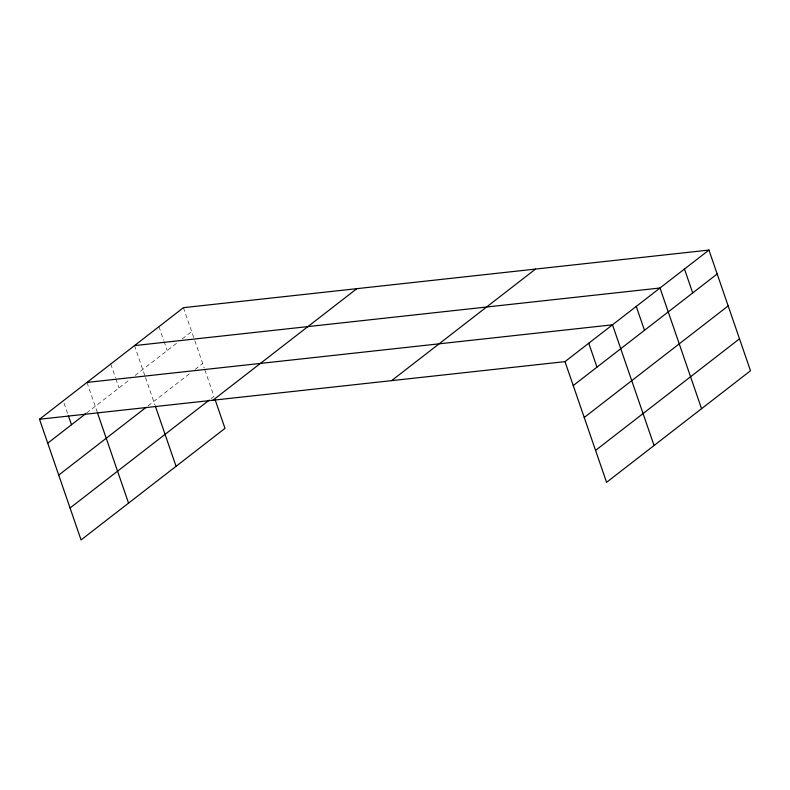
<?xml version="1.0" encoding="UTF-8"?>
<svg xmlns="http://www.w3.org/2000/svg" width="790" height="790" viewBox="0 0 790 790"><rect width="100%" height="100%" fill="white"/><g stroke="black" fill="none" stroke-linecap="round" stroke-linejoin="round"><path stroke-width="0.59" stroke-dasharray="3.95 2.96" d="M86.683 412.963L130.38 379.091M135.13 375.408L177.553 342.524M182.263 338.88L191.674 331.583M148.026 405.872L191.378 372.278M195.14 369.355L202.675 363.519M211.177 398.614L214.001 396.422L204.62 369.197M183.438 307.675L194.419 339.562M194.814 340.707L204.235 368.061M158.968 326.635L163.678 340.302M164.063 341.438L167.203 350.553M134.498 345.605L145.093 376.356M145.478 377.501L154.899 404.855M110.748 364.012L115.459 377.679M115.844 378.815L118.984 387.92M86.999 382.429L97.2 412.034M64.03 403.107L67.95 414.493"/><path stroke-width="1.19" d="M215.176 399.849L225.002 428.368L81.054 539.935L39.5 419.243L183.438 307.675L708.946 250.065L750.5 370.757L606.562 482.325L564.998 361.632L708.946 250.065M47.736 443.151L85.735 413.693M58.727 475.086L146.13 407.344M70.063 507.99L209.291 400.076M212.915 400.234L356.853 288.666M391.583 380.652L535.531 269.074M573.234 385.55L717.172 273.972M584.235 417.485L728.173 305.918M595.561 450.389L739.499 338.821M134.498 345.605L660.006 288.004L701.56 408.687M86.999 382.429L612.507 324.818L654.061 445.511M39.5 419.243L564.998 361.632M684.476 269.035L692.702 292.942M636.256 306.411L644.482 330.319M588.748 343.225L596.983 367.133M155.294 405.991L176.061 466.298M97.585 413.18L128.553 503.112M68.345 415.629L71.485 424.744"/></g></svg>
